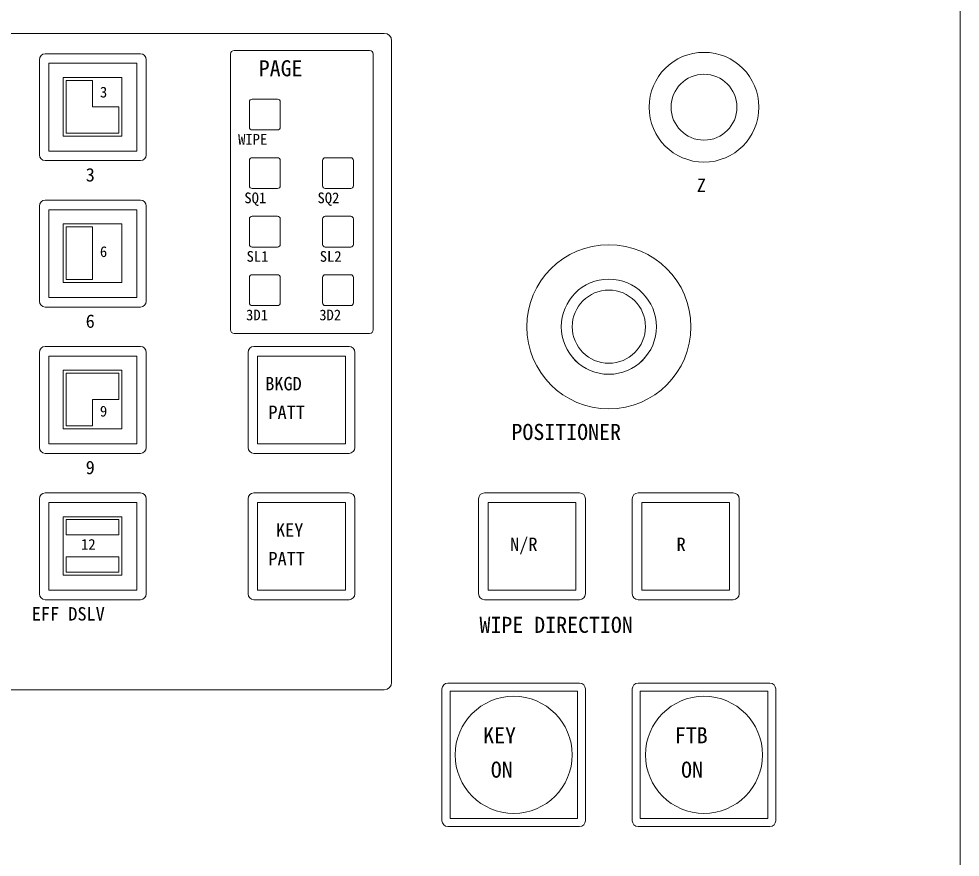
# Model space of a CAD drawing. Units: millimetres, scale not verified. Extents: x -62 to 63, y -117 to 117.
# Drawn here: x -8.41 to 4.45, y 12.67 to 24.12 of the extents above; entities that cross this region are included whole.
import ezdxf
from ezdxf.enums import TextEntityAlignment as Align

# ---------------------------------------------------------------- set-up
doc = ezdxf.new("R2010")
doc.units = ezdxf.units.MM
doc.header["$LTSCALE"] = 0.125
doc.layers.add('0-4_GAIKEI', color=1, linetype='Continuous', lineweight=18)
doc.styles.add('ＭＳ ゴシック', font='')
doc.styles.get('ＭＳ ゴシック').set_extended_font_data('MS Gothic')

msp = doc.modelspace()

# ---------------------------------------------------------------- linework, layer by layer
at = {"layer": '0-4_GAIKEI', "color": 7}
for p, q in [((4.4468, -0.0339), (4.4468, 24.4037)), ((-7.7687, 23.2813), (-7.7687, 22.5613)), ((-7.7687, 22.5613), (-7.0487, 22.5613)), ((-7.7687, 21.2813), (-7.4087, 21.2813)), ((-7.7687, 20.5613), (-7.7687, 21.2813)), ((-7.4087, 21.2813), (-7.4087, 20.5613)), ((-7.4087, 20.5613), (-7.7687, 20.5613)), ((-7.7687, 19.2813), (-7.0487, 19.2813)), ((-7.7687, 18.5613), (-7.7687, 19.2813)), ((-7.0487, 19.2813), (-7.0487, 18.9213)), ((-7.4087, 18.9213), (-7.4087, 18.5613)), ((-7.0487, 18.9213), (-7.4087, 18.9213)), ((-7.4087, 18.5613), (-7.7687, 18.5613)), ((-7.7687, 17.2813), (-7.0487, 17.2813)), ((-7.7687, 17.0713), (-7.7687, 17.2813)), ((-7.0487, 17.2813), (-7.0487, 17.0713)), ((-7.0487, 17.0713), (-7.7687, 17.0713)), ((-7.7687, 16.7713), (-7.0487, 16.7713)), ((-7.7687, 16.5613), (-7.7687, 16.7713)), ((-7.0487, 16.7713), (-7.0487, 16.5613)), ((-7.0487, 16.5613), (-7.7687, 16.5613))]:
    msp.add_line(p, q, dxfattribs=at)
at = {"layer": '0-4_GAIKEI'}
for p, q in [((-3.421, 23.9262), (-17.7074, 23.9262)), ((-3.321, 15.0561), (-3.321, 23.8262)), ((-3.6217, 23.6932), (-5.4724, 23.6932)), ((-8.1332, 22.2667), (-8.1332, 23.5667)), ((-8.0532, 23.6467), (-6.7532, 23.6467)), ((-6.6732, 23.5667), (-6.6732, 22.2667)), ((-5.5224, 23.6432), (-5.5224, 19.8744)), ((-3.5717, 19.8744), (-3.5717, 23.6432)), ((-8.0032, 23.5167), (-8.0032, 22.3167)), ((-6.8032, 23.5167), (-8.0032, 23.5167)), ((-6.8032, 22.3167), (-6.8032, 23.5167)), ((-7.8087, 23.3213), (-7.0087, 23.3213)), ((-7.8087, 22.5213), (-7.8087, 23.3213)), ((-7.8087, 22.5213), (-7.8087, 23.3213)), ((-7.8087, 23.3213), (-7.0087, 23.3213)), ((-7.0087, 23.3213), (-7.0087, 22.5213)), ((-7.0087, 23.3213), (-7.0087, 22.5213)), ((-4.8782, 23.0267), (-5.2282, 23.0267)), ((-5.2632, 22.9917), (-5.2632, 22.6417)), ((-4.8432, 22.6417), (-4.8432, 22.9917)), ((-7.0087, 22.5213), (-7.8087, 22.5213)), ((-7.0087, 22.5213), (-7.8087, 22.5213)), ((-5.2282, 22.6067), (-4.8782, 22.6067)), ((-8.0032, 22.3167), (-6.8032, 22.3167)), ((-6.7532, 22.1867), (-8.0532, 22.1867)), ((-5.2632, 22.1917), (-5.2632, 21.8417)), ((-4.8782, 22.2267), (-5.2282, 22.2267)), ((-4.8432, 21.8417), (-4.8432, 22.1917)), ((-4.2632, 22.1917), (-4.2632, 21.8417)), ((-3.8782, 22.2267), (-4.2282, 22.2267)), ((-3.8432, 21.8417), (-3.8432, 22.1917)), ((-5.2282, 21.8067), (-4.8782, 21.8067)), ((-4.2282, 21.8067), (-3.8782, 21.8067)), ((-8.0532, 21.6467), (-6.7532, 21.6467)), ((-8.1332, 20.2667), (-8.1332, 21.5667)), ((-6.8032, 21.5167), (-8.0032, 21.5167)), ((-8.0032, 21.5167), (-8.0032, 20.3167)), ((-6.8032, 20.3167), (-6.8032, 21.5167)), ((-6.6732, 21.5667), (-6.6732, 20.2667)), ((-5.2632, 21.3917), (-5.2632, 21.0417)), ((-4.8782, 21.4267), (-5.2282, 21.4267)), ((-4.8432, 21.0417), (-4.8432, 21.3917)), ((-4.2632, 21.3917), (-4.2632, 21.0417)), ((-3.8782, 21.4267), (-4.2282, 21.4267)), ((-3.8432, 21.0417), (-3.8432, 21.3917)), ((-7.8087, 21.3213), (-7.0087, 21.3213)), ((-7.8087, 20.5213), (-7.8087, 21.3213)), ((-7.0087, 21.3213), (-7.0087, 20.5213)), ((-5.2282, 21.0067), (-4.8782, 21.0067)), ((-4.2282, 21.0067), (-3.8782, 21.0067)), ((-5.2632, 20.5917), (-5.2632, 20.2417)), ((-4.8782, 20.6267), (-5.2282, 20.6267)), ((-4.8432, 20.2417), (-4.8432, 20.5917)), ((-4.2632, 20.5917), (-4.2632, 20.2417)), ((-3.8782, 20.6267), (-4.2282, 20.6267)), ((-3.8432, 20.2417), (-3.8432, 20.5917)), ((-7.0087, 20.5213), (-7.8087, 20.5213)), ((-8.0032, 20.3167), (-6.8032, 20.3167)), ((-5.2282, 20.2067), (-4.8782, 20.2067)), ((-4.2282, 20.2067), (-3.8782, 20.2067)), ((-6.7532, 20.1867), (-8.0532, 20.1867)), ((-5.4724, 19.8244), (-3.6217, 19.8244)), ((-1.0032, 19.9177), (-1.0032, 19.9176)), ((0.2968, 19.9176), (0.2968, 19.9177)), ((-8.1332, 18.2667), (-8.1332, 19.5667)), ((-8.0532, 19.6467), (-6.7532, 19.6467)), ((-6.6732, 19.5667), (-6.6732, 18.2667)), ((-5.2832, 18.2667), (-5.2832, 19.5667)), ((-5.2032, 19.6467), (-3.9032, 19.6467)), ((-3.8232, 19.5667), (-3.8232, 18.2667)), ((-6.8032, 19.5167), (-8.0032, 19.5167)), ((-8.0032, 19.5167), (-8.0032, 18.3167)), ((-6.8032, 18.3167), (-6.8032, 19.5167)), ((-3.9532, 19.5167), (-5.1532, 19.5167)), ((-5.1532, 19.5167), (-5.1532, 18.3167)), ((-3.9532, 18.3167), (-3.9532, 19.5167)), ((-7.8087, 19.3213), (-7.0087, 19.3213)), ((-7.8087, 18.5213), (-7.8087, 19.3213)), ((-7.0087, 19.3213), (-7.0087, 18.5213)), ((-7.0087, 18.5213), (-7.8087, 18.5213)), ((-8.0032, 18.3167), (-6.8032, 18.3167)), ((-5.1532, 18.3167), (-3.9532, 18.3167)), ((-6.7532, 18.1867), (-8.0532, 18.1867)), ((-3.9032, 18.1867), (-5.2032, 18.1867)), ((-8.0532, 17.6467), (-6.7532, 17.6467)), ((-5.2032, 17.6467), (-3.9032, 17.6467)), ((-2.0532, 17.6467), (-0.7532, 17.6467)), ((0.0468, 17.6467), (1.3468, 17.6467)), ((-8.1332, 16.2667), (-8.1332, 17.5667)), ((-6.8032, 16.3167), (-6.8032, 17.5167)), ((-6.6732, 17.5667), (-6.6732, 16.2667)), ((-5.2832, 16.2667), (-5.2832, 17.5667)), ((-5.1532, 17.5167), (-5.1532, 16.3167)), ((-3.9532, 17.5167), (-5.1532, 17.5167)), ((-3.9532, 16.3167), (-3.9532, 17.5167)), ((-3.8232, 17.5667), (-3.8232, 16.2667)), ((-2.1332, 16.2667), (-2.1332, 17.5667)), ((-0.6732, 17.5667), (-0.6732, 16.2667)), ((-0.0332, 16.2667), (-0.0332, 17.5667)), ((1.2968, 17.5167), (0.0968, 17.5167)), ((1.2968, 16.3167), (1.2968, 17.5167)), ((1.4268, 17.5667), (1.4268, 16.2667)), ((-7.8087, 17.3213), (-7.0087, 17.3213)), ((-7.8087, 16.5213), (-7.8087, 17.3213)), ((-7.0087, 17.3213), (-7.0087, 16.5213)), ((-7.0087, 16.5213), (-7.8087, 16.5213)), ((-8.0032, 16.3167), (-6.8032, 16.3167)), ((-5.1532, 16.3167), (-3.9532, 16.3167)), ((-6.7532, 16.1867), (-8.0532, 16.1867)), ((-3.9032, 16.1867), (-5.2032, 16.1867)), ((-0.7532, 16.1867), (-2.0532, 16.1867)), ((1.3468, 16.1867), (0.0468, 16.1867)), ((-17.7074, 14.9561), (-3.421, 14.9561)), ((-2.6332, 13.1667), (-2.6332, 14.9667)), ((-2.5532, 15.0467), (-0.7532, 15.0467)), ((-2.5232, 13.1967), (-2.5232, 14.9367)), ((-2.5232, 14.9367), (-0.7832, 14.9367)), ((-0.6732, 14.9667), (-0.6732, 13.1667)), ((-0.0332, 13.1667), (-0.0332, 14.9667)), ((0.0468, 15.0467), (1.8468, 15.0467)), ((0.0768, 13.1967), (0.0768, 14.9367)), ((0.0768, 14.9367), (1.8168, 14.9367)), ((1.8168, 14.9367), (1.8168, 13.1967)), ((1.9268, 14.9667), (1.9268, 13.1667)), ((1.8168, 13.1967), (0.0768, 13.1967)), ((-0.7532, 13.0867), (-2.5532, 13.0867)), ((1.8468, 13.0867), (0.0468, 13.0867))]:
    msp.add_line(p, q, dxfattribs=at)
at = {"layer": '0-4_GAIKEI', "color": 7}
msp.add_lwpolyline([(-7.7687, 23.2813), (-7.4087, 23.2813), (-7.4087, 22.9213), (-7.0487, 22.9213), (-7.0487, 22.5613)], dxfattribs=at)
at = {"layer": '0-4_GAIKEI'}
for points in [[(-5.2282, 23.0267), (-5.2411, 23.0243), (-5.253, 23.0165), (-5.2607, 23.0046), (-5.2632, 22.9917)], [(-4.8432, 22.9917), (-4.8456, 23.0046), (-4.8534, 23.0165), (-4.8653, 23.0243), (-4.8782, 23.0267)], [(-5.2632, 22.6417), (-5.2607, 22.6288), (-5.253, 22.617), (-5.2411, 22.6092), (-5.2282, 22.6067)], [(-4.8782, 22.6067), (-4.8653, 22.6092), (-4.8534, 22.617), (-4.8456, 22.6288), (-4.8432, 22.6417)], [(-5.2282, 22.2267), (-5.2411, 22.2243), (-5.253, 22.2165), (-5.2607, 22.2046), (-5.2632, 22.1917)], [(-4.8432, 22.1917), (-4.8456, 22.2046), (-4.8534, 22.2165), (-4.8653, 22.2243), (-4.8782, 22.2267)], [(-4.2282, 22.2267), (-4.2411, 22.2243), (-4.253, 22.2165), (-4.2607, 22.2046), (-4.2632, 22.1917)], [(-3.8432, 22.1917), (-3.8456, 22.2046), (-3.8534, 22.2165), (-3.8653, 22.2243), (-3.8782, 22.2267)], [(-5.2632, 21.8417), (-5.2607, 21.8288), (-5.253, 21.817), (-5.2411, 21.8092), (-5.2282, 21.8067)], [(-4.8782, 21.8067), (-4.8653, 21.8092), (-4.8534, 21.817), (-4.8456, 21.8288), (-4.8432, 21.8417)], [(-4.2632, 21.8417), (-4.2607, 21.8288), (-4.253, 21.817), (-4.2411, 21.8092), (-4.2282, 21.8067)], [(-3.8782, 21.8067), (-3.8653, 21.8092), (-3.8534, 21.817), (-3.8456, 21.8288), (-3.8432, 21.8417)], [(-5.2282, 21.4267), (-5.2411, 21.4243), (-5.253, 21.4165), (-5.2607, 21.4046), (-5.2632, 21.3917)], [(-4.8432, 21.3917), (-4.8456, 21.4046), (-4.8534, 21.4165), (-4.8653, 21.4243), (-4.8782, 21.4267)], [(-4.2282, 21.4267), (-4.2411, 21.4243), (-4.253, 21.4165), (-4.2607, 21.4046), (-4.2632, 21.3917)], [(-3.8432, 21.3917), (-3.8456, 21.4046), (-3.8534, 21.4165), (-3.8653, 21.4243), (-3.8782, 21.4267)], [(-5.2632, 21.0417), (-5.2607, 21.0288), (-5.253, 21.017), (-5.2411, 21.0092), (-5.2282, 21.0067)], [(-4.8782, 21.0067), (-4.8653, 21.0092), (-4.8534, 21.017), (-4.8456, 21.0288), (-4.8432, 21.0417)], [(-4.2632, 21.0417), (-4.2607, 21.0288), (-4.253, 21.017), (-4.2411, 21.0092), (-4.2282, 21.0067)], [(-3.8782, 21.0067), (-3.8653, 21.0092), (-3.8534, 21.017), (-3.8456, 21.0288), (-3.8432, 21.0417)], [(-5.2282, 20.6267), (-5.2411, 20.6243), (-5.253, 20.6165), (-5.2607, 20.6046), (-5.2632, 20.5917)], [(-4.8432, 20.5917), (-4.8456, 20.6046), (-4.8534, 20.6165), (-4.8653, 20.6243), (-4.8782, 20.6267)], [(-4.2282, 20.6267), (-4.2411, 20.6243), (-4.253, 20.6165), (-4.2607, 20.6046), (-4.2632, 20.5917)], [(-3.8432, 20.5917), (-3.8456, 20.6046), (-3.8534, 20.6165), (-3.8653, 20.6243), (-3.8782, 20.6267)], [(-5.2632, 20.2417), (-5.2607, 20.2288), (-5.253, 20.217), (-5.2411, 20.2092), (-5.2282, 20.2067)], [(-4.8782, 20.2067), (-4.8653, 20.2092), (-4.8534, 20.217), (-4.8456, 20.2288), (-4.8432, 20.2417)], [(-4.2632, 20.2417), (-4.2607, 20.2288), (-4.253, 20.217), (-4.2411, 20.2092), (-4.2282, 20.2067)], [(-3.8782, 20.2067), (-3.8653, 20.2092), (-3.8534, 20.217), (-3.8456, 20.2288), (-3.8432, 20.2417)], [(-6.8032, 17.5167), (-8.0032, 17.5167), (-8.0032, 16.3167)], [(0.0968, 17.5167), (0.0968, 16.3167), (1.2968, 16.3167)], [(-0.7832, 14.9367), (-0.7832, 13.1967), (-2.5232, 13.1967)]]:
    msp.add_lwpolyline(points, dxfattribs=at)
msp.add_lwpolyline([(-2.0032, 17.5167), (-2.0032, 16.3167), (-0.8032, 16.3167), (-0.8032, 17.5167)], close=True, dxfattribs=at)
for centre, radius in [((0.9468, 22.9167), 0.75), ((0.9468, 22.9167), 0.45), ((-0.3532, 19.9167), 1.1214), ((-0.3532, 19.9177), 0.65), ((-0.3532, 19.9177), 0.5), ((-1.6532, 14.0667), 0.8), ((0.9468, 14.0667), 0.8)]:
    msp.add_circle(centre, radius, dxfattribs=at)
for centre, radius, start, end in [((-3.421, 23.8262), 0.1, 0, 90), ((-5.4724, 23.6432), 0.05, 90, 180), ((-3.6217, 23.6432), 0.05, 0, 90), ((-8.0532, 23.5667), 0.08, 90, 180), ((-6.7532, 23.5667), 0.08, 0, 90), ((-8.0532, 22.2667), 0.08, 180, 270), ((-6.7532, 22.2667), 0.08, 270, 0), ((-8.0532, 21.5667), 0.08, 90, 180), ((-6.7532, 21.5667), 0.08, 0, 90), ((-8.0532, 20.2667), 0.08, 180, 270), ((-6.7532, 20.2667), 0.08, 270, 0), ((-5.4724, 19.8744), 0.05, 180, 270), ((-3.6217, 19.8744), 0.05, 270, 0), ((-0.3532, 19.9176), 0.65, 180, 0), ((-0.3532, 19.9176), 0.65, 180, 0), ((-0.3532, 19.9176), 0.65, 180, 0), ((-0.3532, 19.9176), 0.65, 180, 0), ((-0.3532, 19.9174), 0.65, 180, 0), ((-8.0532, 19.5667), 0.08, 90, 180), ((-6.7532, 19.5667), 0.08, 0, 90), ((-5.2032, 19.5667), 0.08, 90, 180), ((-3.9032, 19.5667), 0.08, 0, 90), ((-8.0532, 18.2667), 0.08, 180, 270), ((-6.7532, 18.2667), 0.08, 270, 0), ((-5.2032, 18.2667), 0.08, 180, 270), ((-3.9032, 18.2667), 0.08, 270, 0), ((-8.0532, 17.5667), 0.08, 90, 180), ((-6.7532, 17.5667), 0.08, 0, 90), ((-5.2032, 17.5667), 0.08, 90, 180), ((-3.9032, 17.5667), 0.08, 0, 90), ((-2.0532, 17.5667), 0.08, 90, 180), ((-0.7532, 17.5667), 0.08, 0, 90), ((0.0468, 17.5667), 0.08, 90, 180), ((1.3468, 17.5667), 0.08, 0, 90), ((-8.0532, 16.2667), 0.08, 180, 270), ((-6.7532, 16.2667), 0.08, 270, 0), ((-5.2032, 16.2667), 0.08, 180, 270), ((-3.9032, 16.2667), 0.08, 270, 0), ((-2.0532, 16.2667), 0.08, 180, 270), ((-0.7532, 16.2667), 0.08, 270, 0), ((0.0468, 16.2667), 0.08, 180, 270), ((1.3468, 16.2667), 0.08, 270, 0), ((-3.421, 15.0561), 0.1, 270, 0), ((-2.5532, 14.9667), 0.08, 90, 180), ((-0.7532, 14.9667), 0.08, 0, 90), ((0.0468, 14.9667), 0.08, 90, 180), ((1.8468, 14.9667), 0.08, 0, 90), ((-2.5532, 13.1667), 0.08, 180, 270), ((-0.7532, 13.1667), 0.08, 270, 0), ((0.0468, 13.1667), 0.08, 180, 270), ((1.8468, 13.1667), 0.08, 270, 0)]:
    msp.add_arc(centre, radius, start, end, dxfattribs=at)

# ---------------------------------------------------------------- texts
at = {"layer": '0-4_GAIKEI', "color": 7, "style": 'ＭＳ ゴシック'}
for s, height, p in [('PAGE', 0.2199, (-5.1369, 23.2732)), ('3', 0.1466, (-7.3065, 23.006)), ('WIPE', 0.1466, (-5.4184, 22.361)), ('3', 0.1833, (-7.501, 21.8471)), ('Z', 0.1833, (0.8491, 21.7036)), ('SQ1', 0.1466, (-5.3336, 21.561)), ('SQ2', 0.1466, (-4.3336, 21.561)), ('6', 0.1466, (-7.3065, 20.826)), ('SL1', 0.1466, (-5.3032, 20.761)), ('SL2', 0.1466, (-4.3032, 20.761)), ('6', 0.1833, (-7.501, 19.8471)), ('3D1', 0.1466, (-5.3097, 19.961)), ('3D2', 0.1466, (-4.3097, 19.961)), ('BKGD', 0.1833, (-5.0478, 18.9927)), ('9', 0.1466, (-7.3065, 18.646)), ('PATT', 0.1833, (-5.0043, 18.6014)), ('POSITIONER', 0.2199, (-1.6836, 18.3035)), ('9', 0.1833, (-7.501, 17.8471)), ('KEY', 0.1833, (-4.901, 16.9927)), ('12', 0.1466, (-7.5647, 16.826)), ('N/R', 0.1833, (-1.7021, 16.7971)), ('R', 0.1833, (0.5718, 16.7971)), ('PATT', 0.1833, (-5.0043, 16.6014)), ('EFF DSLV', 0.1833, (-8.2375, 15.8471)), ('WIPE DIRECTION', 0.2199, (-2.1207, 15.6677)), ('KEY', 0.2199, (-2.0706, 14.158)), ('FTB', 0.2199, (0.549, 14.158)), ('ON', 0.2199, (-1.9663, 13.6884)), ('ON', 0.2199, (0.6337, 13.6884))]:
    msp.add_text(s, height=height, dxfattribs=at).set_placement(p, align=Align.BOTTOM_LEFT)

doc.saveas('drawing.dxf')
